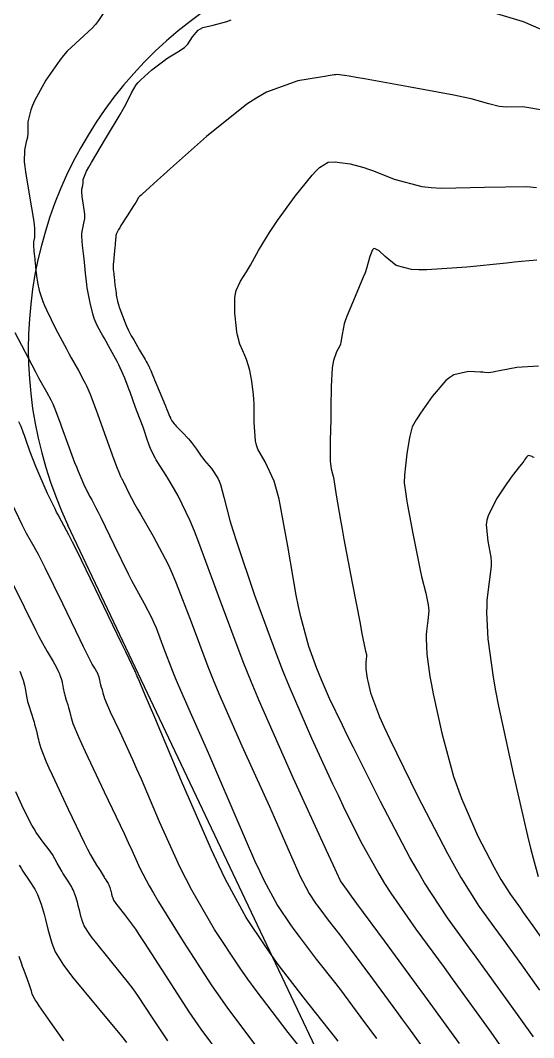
# Model space of a CAD drawing. Header units: metres. Extents: x 837476 to 838477, y 1189012 to 1191014.
# Drawn here: x 837728.9 to 837778.8, y 1190024.8 to 1190123.7 of the extents above; entities that cross this region are included whole.
import ezdxf

# ---------------------------------------------------------------- set-up
doc = ezdxf.new("R2010")
doc.units = ezdxf.units.M
doc.header["$LTSCALE"] = 0.3
for name, color, linetype in [('COTAS 10', 1, 'Continuous'), ('COTAS INT', 252, 'Continuous'), ('VIA2', 121, 'Continuous')]:
    doc.layers.add(name, color=color, linetype=linetype)

msp = doc.modelspace()

# ---------------------------------------------------------------- linework, layer by layer
at = {"layer": 'COTAS 10'}
for points in [[(837778.807, 1190024.917), (837776.501, 1190028.132), (837773.902, 1190031.736), (837773.232, 1190032.659), (837772.584, 1190033.55), (837770.423, 1190036.501), (837768.198, 1190039.898), (837767.509, 1190041.071), (837766.788, 1190042.345), (837763.922, 1190047.784), (837761.296, 1190053.027), (837760.726, 1190054.176), (837760.225, 1190055.195), (837758.982, 1190057.784), (837758.188, 1190059.619), (837757.969, 1190060.161), (837757.751, 1190060.719), (837756.965, 1190062.861), (837756.174, 1190065.72), (837755.951, 1190066.729), (837755.727, 1190067.833), (837754.908, 1190072.61), (837754.069, 1190077.148), (837753.833, 1190078.102), (837753.595, 1190078.924), (837752.724, 1190080.803), (837752.022, 1190082.01), (837751.892, 1190082.41), (837751.789, 1190082.838), (837751.647, 1190084.621), (837751.637, 1190086.433), (837751.618, 1190086.879), (837751.592, 1190087.301), (837751.436, 1190088.625), (837751.23, 1190089.66), (837751.172, 1190089.9), (837751.114, 1190090.12), (837750.901, 1190090.744), (837750.674, 1190091.268), (837750.607, 1190091.425), (837750.538, 1190091.587), (837750.273, 1190092.214), (837750.028, 1190093.078), (837749.972, 1190093.389), (837749.92, 1190093.732), (837749.775, 1190095.23), (837749.788, 1190096.745), (837749.836, 1190097.098), (837749.904, 1190097.422), (837750.311, 1190098.353), (837750.908, 1190099.258), (837751.096, 1190099.567), (837751.293, 1190099.9), (837752.087, 1190101.312), (837753.153, 1190103.079), (837753.522, 1190103.636), (837753.923, 1190104.223), (837755.64, 1190106.586), (837757.303, 1190108.651), (837757.671, 1190109.049), (837757.998, 1190109.372), (837758.842, 1190109.914), (837759.524, 1190109.918), (837759.749, 1190109.901), (837759.99, 1190109.877), (837760.99, 1190109.729), (837762.312, 1190109.381), (837762.756, 1190109.232), (837763.234, 1190109.059), (837765.241, 1190108.244), (837767.945, 1190107.539), (837768.863, 1190107.436), (837769.854, 1190107.374), (837774.042, 1190107.482), (837778.154, 1190107.53), (837779.097, 1190107.429)], [(837759.804, 1190024.508), (837759.358, 1190025.08), (837758.853, 1190025.725), (837756.523, 1190028.67), (837753.999, 1190031.959), (837753.37, 1190032.821), (837752.773, 1190033.662), (837750.868, 1190036.523), (837748.868, 1190040.208), (837748.21, 1190041.569), (837747.507, 1190043.078), (837744.591, 1190049.755), (837741.991, 1190055.936), (837741.488, 1190057.132), (837741.078, 1190058.104), (837740.378, 1190059.755), (837740.297, 1190059.938), (837740.277, 1190059.986), (837740.258, 1190060.032), (837740.199, 1190060.189), (837740.148, 1190060.325), (837740.133, 1190060.359), (837740.119, 1190060.391), (837740.067, 1190060.49), (837739.507, 1190061.636), (837739.172, 1190062.327), (837738.759, 1190063.181), (837736.621, 1190067.615), (837734.447, 1190072.094), (837734.013, 1190072.976), (837733.651, 1190073.703), (837732.948, 1190075.035), (837732.599, 1190075.642), (837732.461, 1190075.911), (837732.304, 1190076.224), (837731.587, 1190077.722), (837730.815, 1190079.436), (837730.624, 1190079.886), (837730.443, 1190080.326), (837729.87, 1190081.823), (837729.427, 1190083.057), (837729.328, 1190083.331), (837729.239, 1190083.575), (837729.002, 1190084.209), (837728.798, 1190084.678)], [(837728.834, 1190041.609), (837729.015, 1190041.301), (837729.192, 1190041.01), (837729.802, 1190040.098), (837730.337, 1190039.259), (837730.465, 1190039.014), (837730.586, 1190038.763), (837730.953, 1190037.811), (837731.245, 1190036.836), (837731.319, 1190036.572), (837731.39, 1190036.31), (837731.619, 1190035.382), (837731.852, 1190034.49), (837731.926, 1190034.251), (837732.003, 1190034.015), (837732.312, 1190033.188), (837733.138, 1190031.882), (837733.54, 1190031.344), (837734.017, 1190030.728), (837736.369, 1190027.868), (837738.762, 1190024.996), (837739.264, 1190024.374)]]:
    msp.add_lwpolyline(points, dxfattribs=at)
at = {"layer": 'COTAS INT'}
for points in [[(837737.657, 1190125.347), (837736.54, 1190123.669), (837736.223, 1190123.273), (837735.903, 1190122.907), (837734.72, 1190121.831), (837733.482, 1190120.685), (837733.127, 1190120.274), (837732.767, 1190119.822), (837731.423, 1190117.854), (837730.316, 1190115.875), (837730.106, 1190115.417), (837729.938, 1190114.997), (837729.677, 1190113.808), (837729.675, 1190113.01), (837729.67, 1190112.838), (837729.663, 1190112.687), (837729.62, 1190112.319), (837729.544, 1190111.989), (837729.516, 1190111.863), (837729.484, 1190111.721), (837729.346, 1190111.08), (837729.32, 1190109.945), (837729.36, 1190109.491), (837729.421, 1190108.976), (837729.81, 1190106.612), (837730.204, 1190104.317), (837730.267, 1190103.846), (837730.312, 1190103.447), (837730.308, 1190102.598), (837730.218, 1190102.155), (837730.208, 1190102.01), (837730.204, 1190101.857), (837730.246, 1190101.225), (837730.327, 1190100.523), (837730.349, 1190100.324), (837730.37, 1190100.125), (837730.442, 1190099.39), (837730.531, 1190098.634), (837730.563, 1190098.421), (837730.598, 1190098.207), (837730.749, 1190097.417), (837731.105, 1190096.358), (837731.27, 1190095.972), (837731.462, 1190095.547), (837732.397, 1190093.681), (837733.413, 1190091.768), (837733.658, 1190091.315), (837733.887, 1190090.894), (837734.583, 1190089.648), (837735.118, 1190088.668), (837735.246, 1190088.415), (837735.364, 1190088.17), (837735.72, 1190087.349), (837736.133, 1190086.242), (837736.289, 1190085.817), (837736.462, 1190085.339), (837737.236, 1190083.184), (837737.979, 1190081.118), (837738.133, 1190080.698), (837738.265, 1190080.343), (837738.554, 1190079.608), (837738.678, 1190079.351), (837738.704, 1190079.297), (837738.728, 1190079.251), (837738.788, 1190079.147), (837738.909, 1190078.918), (837738.971, 1190078.793), (837739.046, 1190078.641), (837739.419, 1190077.872), (837740.068, 1190076.637), (837740.316, 1190076.193), (837740.594, 1190075.703), (837741.845, 1190073.565), (837743.288, 1190070.809), (837743.686, 1190069.931), (837744.084, 1190069.002), (837745.518, 1190065.232), (837747.147, 1190060.895), (837747.668, 1190059.61), (837748.22, 1190058.288), (837750.465, 1190053.208), (837752.636, 1190048.438), (837753.141, 1190047.312), (837753.605, 1190046.27), (837754.933, 1190043.208), (837755.892, 1190041.012), (837756.123, 1190040.516), (837756.339, 1190040.069), (837756.997, 1190038.856), (837757.623, 1190037.916), (837757.82, 1190037.639), (837758.026, 1190037.356), (837758.856, 1190036.274), (837760.059, 1190034.713), (837760.501, 1190034.127), (837760.99, 1190033.475), (837763.147, 1190030.565), (837765.476, 1190027.392), (837766.073, 1190026.575), (837766.649, 1190025.784), (837768.555, 1190023.147)], [(837775.199, 1190124.334), (837777.787, 1190123.563), (837779.507, 1190122.813)], [(837771.594, 1190024.265), (837769.016, 1190027.83), (837768.24, 1190028.897), (837767.435, 1190029.999), (837764.304, 1190034.265), (837761.636, 1190037.889), (837761.124, 1190038.586), (837760.711, 1190039.149), (837760.039, 1190040.077), (837759.316, 1190041.647), (837758.87, 1190042.616), (837758.319, 1190043.816), (837755.442, 1190050.077), (837752.157, 1190057.516), (837751.347, 1190059.458), (837750.581, 1190061.349), (837748.177, 1190067.753), (837746.29, 1190072.942), (837745.85, 1190074.066), (837745.445, 1190075.055), (837744.283, 1190077.5), (837743.459, 1190078.873), (837743.267, 1190079.187), (837743.092, 1190079.472), (837742.592, 1190080.26), (837742.23, 1190080.828), (837742.142, 1190080.975), (837742.059, 1190081.116), (837741.801, 1190081.588), (837741.578, 1190082.08), (837741.517, 1190082.235), (837741.456, 1190082.398), (837741.235, 1190083.051), (837741.002, 1190083.765), (837740.932, 1190083.966), (837740.859, 1190084.168), (837740.58, 1190084.908), (837740.293, 1190085.653), (837740.139, 1190086.063), (837739.593, 1190087.565), (837739.508, 1190087.793), (837739.42, 1190088.026), (837739.079, 1190088.92), (837738.647, 1190089.916), (837738.503, 1190090.213), (837738.348, 1190090.521), (837737.699, 1190091.71), (837737.064, 1190092.826), (837736.917, 1190093.087), (837736.783, 1190093.327), (837736.406, 1190094.02), (837736.122, 1190094.697), (837736.046, 1190094.927), (837735.971, 1190095.175), (837735.713, 1190096.224), (837735.493, 1190097.378), (837735.442, 1190097.692), (837735.396, 1190098.004), (837735.265, 1190099.108), (837735.16, 1190100.182), (837735.129, 1190100.474), (837735.097, 1190100.764), (837734.979, 1190101.791), (837734.918, 1190102.715), (837734.923, 1190102.939), (837734.937, 1190103.15), (837735.069, 1190103.799), (837735.189, 1190104.436), (837735.196, 1190104.64), (837735.192, 1190104.856), (837735.084, 1190105.735), (837734.95, 1190106.554), (837734.929, 1190106.732), (837734.915, 1190106.889), (837734.924, 1190107.283), (837734.972, 1190107.505), (837734.983, 1190107.554), (837734.992, 1190107.598), (837735.019, 1190107.712), (837735.034, 1190107.839), (837735.036, 1190107.892), (837735.038, 1190107.951), (837735.038, 1190108.228), (837735.368, 1190109.028), (837735.578, 1190109.418), (837735.838, 1190109.881), (837737.206, 1190112.16), (837738.627, 1190114.521), (837738.922, 1190115.035), (837739.174, 1190115.488), (837739.725, 1190116.621), (837740.196, 1190117.415), (837740.397, 1190117.655), (837740.628, 1190117.903), (837741.717, 1190118.871), (837742.889, 1190119.762), (837743.173, 1190119.962), (837743.439, 1190120.141), (837744.252, 1190120.62), (837744.894, 1190121.053), (837745.052, 1190121.204), (837745.202, 1190121.367), (837745.669, 1190122.069), (837746.225, 1190122.725), (837746.43, 1190122.86), (837746.658, 1190122.976), (837747.664, 1190123.223), (837748.995, 1190123.552), (837749.428, 1190123.718)], [(837779.867, 1190114.907), (837777.754, 1190115.281), (837776.175, 1190115.241), (837775.802, 1190115.264), (837775.456, 1190115.303), (837774.436, 1190115.568), (837772.732, 1190116.046), (837771.954, 1190116.218), (837771.043, 1190116.407), (837766.65, 1190117.235), (837762.385, 1190117.988), (837761.555, 1190118.13), (837760.878, 1190118.244), (837759.702, 1190118.415), (837759.547, 1190118.401), (837759.514, 1190118.398), (837759.486, 1190118.396), (837759.418, 1190118.39), (837758.851, 1190118.298), (837758.509, 1190118.24), (837758.086, 1190118.169), (837755.886, 1190117.799), (837752.866, 1190116.692), (837751.926, 1190116.156), (837750.941, 1190115.522), (837747.008, 1190112.402), (837743.533, 1190109.301), (837742.837, 1190108.678), (837742.256, 1190108.158), (837741.119, 1190107.129), (837740.793, 1190106.824), (837740.723, 1190106.76), (837740.662, 1190106.705), (837740.515, 1190106.577), (837740.435, 1190106.495), (837740.415, 1190106.469), (837740.397, 1190106.441), (837740.342, 1190106.325), (837740.158, 1190105.998), (837740.058, 1190105.837), (837739.938, 1190105.645), (837739.327, 1190104.698), (837738.711, 1190103.737), (837738.588, 1190103.537), (837738.484, 1190103.366), (837738.281, 1190102.985), (837738.221, 1190102.772), (837738.209, 1190102.707), (837738.198, 1190102.639), (837738.174, 1190102.369), (837738.146, 1190101.972), (837738.133, 1190101.823), (837738.118, 1190101.657), (837738.045, 1190100.919), (837737.98, 1190100.182), (837737.969, 1190100.017), (837737.963, 1190099.87), (837737.968, 1190099.478), (837738.01, 1190099.078), (837738.026, 1190098.925), (837738.045, 1190098.754), (837738.131, 1190097.984), (837738.229, 1190097.2), (837738.254, 1190097.02), (837738.28, 1190096.855), (837738.367, 1190096.394), (837738.493, 1190095.958), (837738.543, 1190095.809), (837738.599, 1190095.648), (837738.855, 1190094.967), (837739.127, 1190094.287), (837739.193, 1190094.127), (837739.255, 1190093.979), (837739.449, 1190093.545), (837739.715, 1190093.039), (837739.823, 1190092.845), (837739.945, 1190092.628), (837740.513, 1190091.652), (837741.06, 1190090.716), (837741.169, 1190090.526), (837741.26, 1190090.364), (837741.437, 1190090.028), (837741.497, 1190089.884), (837741.514, 1190089.844), (837741.532, 1190089.804), (837741.598, 1190089.66), (837741.781, 1190089.234), (837741.872, 1190089.016), (837741.98, 1190088.755), (837742.518, 1190087.452), (837743.055, 1190086.145), (837743.163, 1190085.882), (837743.253, 1190085.661), (837743.434, 1190085.219), (837743.509, 1190085.051), (837743.532, 1190085.003), (837743.557, 1190084.954), (837743.657, 1190084.773), (837743.875, 1190084.492), (837743.974, 1190084.381), (837744.089, 1190084.255), (837744.645, 1190083.678), (837745.263, 1190083.013), (837745.418, 1190082.832), (837745.565, 1190082.651), (837746.036, 1190082.011), (837746.519, 1190081.337), (837746.674, 1190081.136), (837746.838, 1190080.929), (837747.504, 1190080.128), (837748.128, 1190079.193), (837748.264, 1190078.9), (837748.385, 1190078.593), (837748.691, 1190077.365), (837749.274, 1190075.099), (837749.57, 1190074.138), (837749.924, 1190073.033), (837751.687, 1190067.838), (837753.839, 1190061.971), (837754.437, 1190060.442), (837755.037, 1190058.955), (837757.212, 1190053.931), (837759.272, 1190049.505), (837759.798, 1190048.396), (837760.306, 1190047.337), (837761.981, 1190043.931), (837763.75, 1190040.747), (837764.317, 1190039.828), (837764.917, 1190038.894), (837767.363, 1190035.383), (837770.099, 1190031.65), (837770.882, 1190030.574), (837771.676, 1190029.481), (837774.634, 1190025.383), (837777.073, 1190021.881)], [(837779.103, 1190100.379), (837777.632, 1190100.243), (837776.954, 1190100.176), (837776.157, 1190100.097), (837772.301, 1190099.71), (837768.436, 1190099.448), (837767.635, 1190099.449), (837766.949, 1190099.481), (837765.445, 1190099.863), (837764.741, 1190100.437), (837764.561, 1190100.59), (837764.386, 1190100.742), (837763.807, 1190101.271), (837763.34, 1190101.502), (837763.236, 1190101.465), (837763.142, 1190101.385), (837762.895, 1190100.733), (837762.568, 1190099.567), (837762.423, 1190099.163), (837762.256, 1190098.724), (837761.457, 1190096.846), (837760.685, 1190094.997), (837760.534, 1190094.577), (837760.41, 1190094.196), (837760.192, 1190093.152), (837760.087, 1190092.416), (837760.034, 1190092.23), (837759.972, 1190092.051), (837759.664, 1190091.468), (837759.357, 1190090.63), (837759.296, 1190090.291), (837759.245, 1190089.904), (837759.144, 1190088.121), (837759.11, 1190086.043), (837759.1, 1190085.472), (837759.089, 1190084.901), (837759.051, 1190082.853), (837759.04, 1190081.19), (837759.047, 1190080.863), (837759.058, 1190080.592), (837759.135, 1190080.095), (837759.275, 1190079.633), (837759.326, 1190079.384), (837759.383, 1190079.083), (837759.634, 1190077.559), (837760.045, 1190075.115), (837760.202, 1190074.234), (837760.379, 1190073.263), (837761.175, 1190069.018), (837761.936, 1190065.067), (837762.09, 1190064.282), (837762.22, 1190063.632), (837762.483, 1190062.398), (837762.555, 1190062.057), (837762.563, 1190061.969), (837762.567, 1190061.884), (837762.54, 1190061.6), (837762.501, 1190061.29), (837762.497, 1190061.188), (837762.496, 1190061.079), (837762.515, 1190060.63), (837762.604, 1190059.978), (837762.647, 1190059.742), (837762.698, 1190059.481), (837762.945, 1190058.337), (837763.83, 1190056.011), (837764.282, 1190055.005), (837764.823, 1190053.842), (837767.527, 1190048.337), (837770.442, 1190042.721), (837771.117, 1190041.489), (837771.734, 1190040.397), (837773.483, 1190037.619), (837774.953, 1190035.611), (837775.394, 1190035.004), (837775.85, 1190034.376), (837777.619, 1190031.924), (837779.388, 1190029.446)], [(837728.387, 1190093.341), (837730.043, 1190090.21), (837730.4, 1190089.543), (837730.711, 1190088.963), (837731.467, 1190087.587), (837731.888, 1190086.816), (837731.988, 1190086.617), (837732.081, 1190086.424), (837732.361, 1190085.779), (837732.686, 1190084.909), (837732.808, 1190084.574), (837732.945, 1190084.198), (837733.553, 1190082.503), (837734.211, 1190080.722), (837734.379, 1190080.292), (837734.54, 1190079.89), (837735.071, 1190078.665), (837735.491, 1190077.788), (837735.583, 1190077.604), (837735.664, 1190077.446), (837735.868, 1190077.091), (837736.28, 1190076.311), (837736.492, 1190075.885), (837736.746, 1190075.368), (837738.02, 1190072.743), (837739.414, 1190069.909), (837739.744, 1190069.26), (837740.05, 1190068.67), (837740.956, 1190067.028), (837741.703, 1190065.6), (837741.91, 1190065.145), (837742.116, 1190064.664), (837742.859, 1190062.71), (837743.703, 1190060.464), (837743.973, 1190059.798), (837744.258, 1190059.113), (837745.421, 1190056.481), (837746.857, 1190053.271), (837747.315, 1190052.222), (837747.798, 1190051.103), (837749.762, 1190046.481), (837751.699, 1190042.045), (837752.166, 1190041.043), (837752.604, 1190040.139), (837753.932, 1190037.69), (837755.198, 1190035.789), (837755.595, 1190035.23), (837756.013, 1190034.657), (837757.69, 1190032.472), (837759.456, 1190030.219), (837759.93, 1190029.604), (837760.397, 1190028.992), (837762.029, 1190026.812), (837763.531, 1190024.766)], [(837779.289, 1190090.089), (837777.165, 1190089.954), (837775.474, 1190089.621), (837775.144, 1190089.559), (837774.875, 1190089.511), (837774.407, 1190089.445), (837774.065, 1190089.473), (837773.876, 1190089.484), (837773.646, 1190089.497), (837772.475, 1190089.553), (837771.057, 1190089.224), (837770.671, 1190088.993), (837770.288, 1190088.702), (837768.931, 1190087.148), (837767.822, 1190085.507), (837767.596, 1190085.161), (837767.405, 1190084.862), (837767.009, 1190084.174), (837766.829, 1190083.541), (837766.775, 1190083.276), (837766.719, 1190082.973), (837766.5, 1190081.557), (837766.319, 1190080.111), (837766.287, 1190079.788), (837766.262, 1190079.5), (837766.236, 1190078.741), (837766.378, 1190077.659), (837766.46, 1190077.167), (837766.56, 1190076.591), (837767.074, 1190073.817), (837767.651, 1190070.911), (837767.791, 1190070.253), (837767.922, 1190069.659), (837768.325, 1190068.041), (837768.565, 1190066.898), (837768.594, 1190066.603), (837768.607, 1190066.318), (837768.518, 1190065.365), (837768.386, 1190064.324), (837768.372, 1190063.983), (837768.367, 1190063.619), (837768.433, 1190062.113), (837768.732, 1190059.927), (837768.876, 1190059.134), (837769.045, 1190058.259), (837769.876, 1190054.423), (837771.023, 1190050.232), (837771.392, 1190049.134), (837771.783, 1190048.063), (837773.383, 1190044.423), (837774.929, 1190041.443), (837775.287, 1190040.79), (837775.615, 1190040.211), (837776.543, 1190038.737), (837777.323, 1190037.672), (837777.557, 1190037.35), (837777.798, 1190037.016), (837778.737, 1190035.715), (837779.969, 1190033.975)], [(837778.841, 1190081.205), (837778.742, 1190081.254), (837778.654, 1190081.296), (837778.421, 1190081.386), (837778.271, 1190081.387), (837778.234, 1190081.373), (837778.2, 1190081.354), (837778.097, 1190081.231), (837777.92, 1190080.968), (837777.839, 1190080.86), (837777.745, 1190080.737), (837777.291, 1190080.165), (837776.637, 1190079.301), (837776.417, 1190078.993), (837776.18, 1190078.656), (837775.182, 1190077.193), (837774.378, 1190075.553), (837774.264, 1190075.105), (837774.196, 1190074.66), (837774.343, 1190073.073), (837774.641, 1190071.513), (837774.669, 1190071.084), (837774.674, 1190070.658), (837774.495, 1190069.13), (837774.271, 1190067.358), (837774.247, 1190066.778), (837774.239, 1190066.158), (837774.35, 1190063.596), (837774.86, 1190059.876), (837775.104, 1190058.526), (837775.393, 1190057.038), (837776.806, 1190050.509), (837778.216, 1190044.453), (837778.502, 1190043.263), (837778.744, 1190042.285), (837779.239, 1190040.509)], [(837757.662, 1190021.936), (837754.968, 1190025.356), (837751.842, 1190029.441), (837751.049, 1190030.534), (837750.288, 1190031.61), (837747.804, 1190035.356), (837745.597, 1190039.174), (837745.011, 1190040.295), (837744.435, 1190041.444), (837742.448, 1190045.824), (837740.692, 1190049.941), (837740.262, 1190050.924), (837739.858, 1190051.839), (837738.602, 1190054.576), (837737.71, 1190056.462), (837737.535, 1190056.84), (837737.39, 1190057.155), (837737.129, 1190057.775), (837737.073, 1190057.985), (837737.043, 1190058.101), (837736.993, 1190058.308), (837736.938, 1190058.519), (837736.921, 1190058.579), (837736.903, 1190058.64), (837736.828, 1190058.865), (837736.757, 1190059.091), (837736.741, 1190059.152), (837736.726, 1190059.212), (837736.684, 1190059.423), (837736.65, 1190059.616), (837736.64, 1190059.666), (837736.629, 1190059.713), (837736.59, 1190059.868), (837736.53, 1190060.034), (837736.507, 1190060.089), (837736.481, 1190060.146), (837736.363, 1190060.385), (837736.214, 1190060.661), (837736.167, 1190060.742), (837736.119, 1190060.825), (837735.928, 1190061.141), (837735.363, 1190062.237), (837735.079, 1190062.812), (837734.74, 1190063.504), (837733.055, 1190066.982), (837731.346, 1190070.485), (837730.992, 1190071.192), (837730.689, 1190071.785), (837730.027, 1190072.98), (837729.534, 1190073.837), (837729.339, 1190074.218), (837729.117, 1190074.661), (837728.103, 1190076.778)], [(837728.179, 1190069.01), (837729.313, 1190066.714), (837730.447, 1190064.399), (837730.701, 1190063.898), (837730.927, 1190063.458), (837731.526, 1190062.375), (837731.924, 1190061.716), (837732.024, 1190061.544), (837732.12, 1190061.375), (837732.432, 1190060.802), (837732.676, 1190060.305), (837732.73, 1190060.184), (837732.778, 1190060.071), (837732.903, 1190059.726), (837732.986, 1190059.403), (837733.007, 1190059.304), (837733.028, 1190059.202), (837733.099, 1190058.799), (837733.186, 1190058.36), (837733.217, 1190058.235), (837733.251, 1190058.109), (837733.4, 1190057.639), (837733.554, 1190057.169), (837733.592, 1190057.042), (837733.629, 1190056.917), (837733.742, 1190056.479), (837733.846, 1190056.048), (837733.877, 1190055.927), (837733.908, 1190055.807), (837734.025, 1190055.369), (837734.569, 1190054.08), (837734.869, 1190053.423), (837735.234, 1190052.637), (837737.09, 1190048.712), (837739.007, 1190044.674), (837739.41, 1190043.815), (837739.758, 1190043.068), (837740.55, 1190041.309), (837741.455, 1190039.594), (837741.873, 1190038.875), (837742.363, 1190038.05), (837744.739, 1190034.189), (837747.542, 1190029.887), (837748.301, 1190028.784), (837749.053, 1190027.718), (837751.707, 1190024.189)], [(837728.872, 1190060.463), (837728.954, 1190060.28), (837729.027, 1190060.108), (837729.217, 1190059.583), (837729.342, 1190059.093), (837729.374, 1190058.943), (837729.406, 1190058.787), (837729.514, 1190058.175), (837729.646, 1190057.508), (837729.693, 1190057.318), (837729.745, 1190057.126), (837729.971, 1190056.412), (837730.206, 1190055.698), (837730.264, 1190055.506), (837730.319, 1190055.316), (837730.491, 1190054.649), (837730.65, 1190053.994), (837730.696, 1190053.812), (837730.743, 1190053.629), (837730.921, 1190052.963), (837731.441, 1190051.648), (837731.703, 1190051.056), (837732.016, 1190050.365), (837733.575, 1190047.045), (837735.149, 1190043.796), (837735.472, 1190043.15), (837735.746, 1190042.614), (837736.327, 1190041.593), (837736.574, 1190041.279), (837736.636, 1190041.188), (837736.697, 1190041.096), (837736.896, 1190040.75), (837737.075, 1190040.421), (837737.122, 1190040.341), (837737.168, 1190040.265), (837737.328, 1190040.026), (837737.468, 1190039.806), (837737.502, 1190039.742), (837737.534, 1190039.676), (837737.63, 1190039.426), (837737.706, 1190039.171), (837737.726, 1190039.102), (837737.744, 1190039.033), (837737.804, 1190038.79), (837737.865, 1190038.556), (837737.905, 1190038.432), (837737.986, 1190038.215), (837738.202, 1190037.873), (837738.307, 1190037.732), (837738.433, 1190037.571), (837739.049, 1190036.821), (837740.111, 1190035.373), (837740.518, 1190034.772), (837740.973, 1190034.083), (837743.022, 1190030.871), (837745.294, 1190027.368), (837745.889, 1190026.495), (837746.47, 1190025.666), (837748.446, 1190023.022)], [(837743.25, 1190024.523), (837741.855, 1190026.673), (837740.336, 1190028.955), (837739.891, 1190029.573), (837739.436, 1190030.185), (837737.709, 1190032.345), (837736.225, 1190034.15), (837735.924, 1190034.538), (837735.67, 1190034.878), (837735.149, 1190035.702), (837734.954, 1190036.223), (837734.905, 1190036.372), (837734.859, 1190036.523), (837734.712, 1190037.086), (837734.567, 1190037.671), (837734.522, 1190037.837), (837734.476, 1190038.004), (837734.291, 1190038.619), (837734.06, 1190039.22), (837733.984, 1190039.378), (837733.902, 1190039.533), (837733.565, 1190040.062), (837733.18, 1190040.637), (837733.068, 1190040.821), (837732.954, 1190041.015), (837732.525, 1190041.805), (837732.045, 1190042.64), (837731.899, 1190042.862), (837731.747, 1190043.08), (837731.154, 1190043.837), (837730.477, 1190044.782), (837730.273, 1190045.118), (837730.063, 1190045.487), (837729.242, 1190047.091), (837728.496, 1190048.727)], [(837733.174, 1190024.528), (837731.885, 1190026.311), (837730.77, 1190027.926), (837730.556, 1190028.251), (837730.382, 1190028.523), (837730.096, 1190029.06), (837730.006, 1190029.409), (837729.956, 1190029.562), (837729.896, 1190029.739), (837729.587, 1190030.582), (837729.237, 1190031.521), (837729.15, 1190031.758), (837729.069, 1190031.986), (837728.811, 1190032.726)]]:
    msp.add_lwpolyline(points, dxfattribs=at)
at = {"layer": 'VIA2'}
msp.add_line((837791.741, 1189951.904), (837733.56, 1190074.65), dxfattribs=at)
msp.add_arc((837769.705, 1190091.783), 40, 70.75501, 205.36086, dxfattribs=at)

doc.saveas('drawing.dxf')
